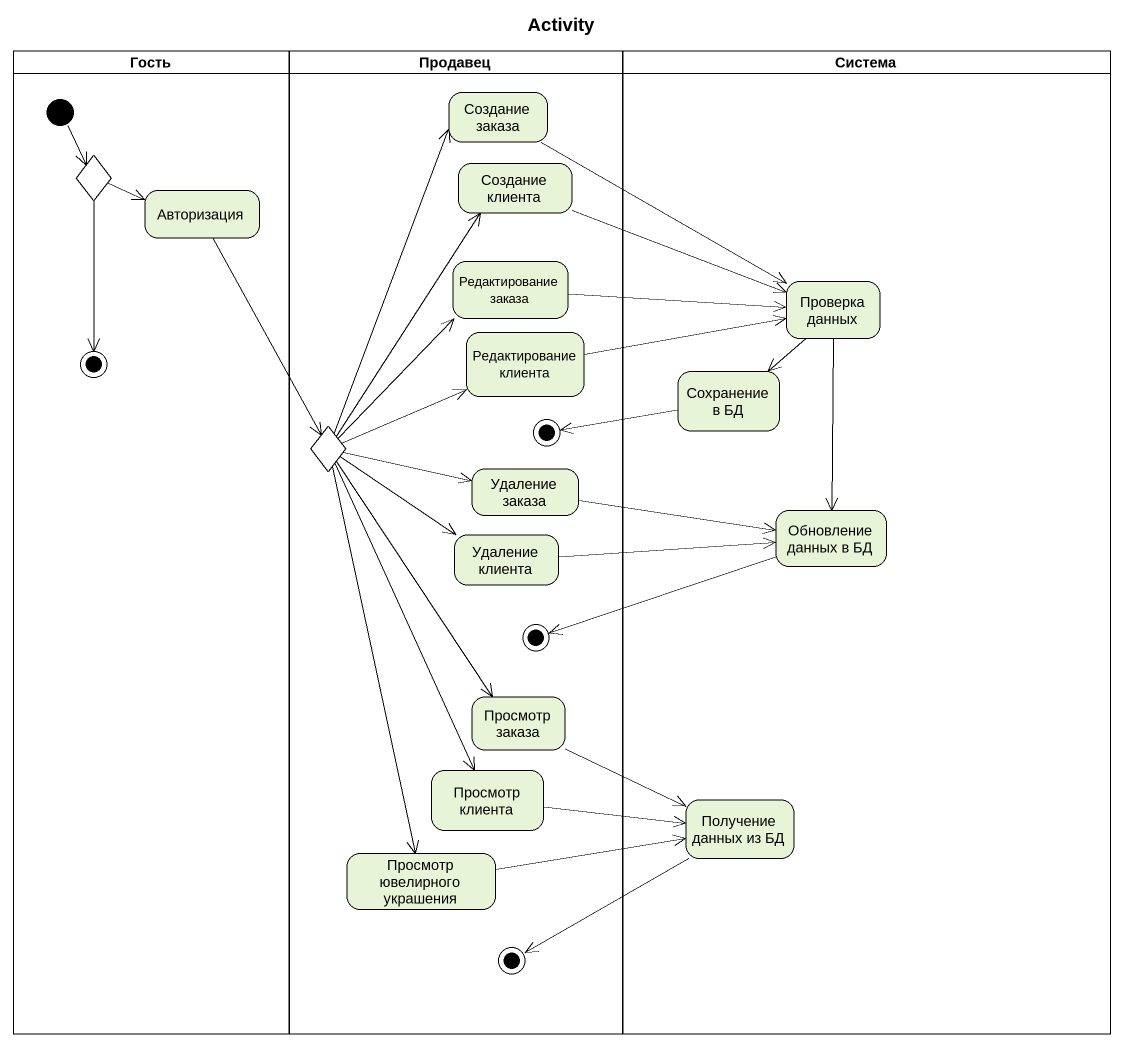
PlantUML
@startuml
title Activity
hide empty description
state Гость <<partition>> {
  state choice1 <<choice>>
  state Авторизация
  [*] --> choice1
  choice1 --> [*]
}
state Продавец <<partition>> {
  state "Создание заказа" as Создание_заказа
  state "Создание клиента" as Создание_клиента
  state "Редактирование заказа" as Редактирование_заказа
  state "Редактирование клиента" as Редактирование_клиента
  state choice2 <<choice>>
  state final2 <<end>>
  state "Удаление заказа" as Удаление_заказа
  state "Удаление клиента" as Удаление_клиента
  state final3 <<end>>
  state "Просмотр заказа" as Просмотр_заказа
  state "Просмотр клиента" as Просмотр_клиента
  state "Просмотр ювелирного украшения" as Просмотр_ювелирного
  state final4 <<end>>
}
state Система <<partition>> {
  state "Проверка данных" as Проверка_данных
  state "Сохранение в БД" as Сохранение_в_БД
  state "Обновление данных в БД" as Обновление_данных_в_БД
  state "Получение данных из БД" as Получение_данных_из_БД
}
Создание_заказа -right-> Проверка_данных
choice1 -right-> Авторизация
Авторизация --> choice2
Создание_клиента -right-> Проверка_данных
Редактирование_заказа -right-> Проверка_данных
Проверка_данных --> Сохранение_в_БД
Проверка_данных --> Обновление_данных_в_БД
Редактирование_клиента -right-> Проверка_данных
Сохранение_в_БД -left-> final2
choice2 -up-> Создание_заказа
choice2 -up-> Создание_клиента
choice2 -up-> Редактирование_заказа
choice2 -right-> Редактирование_клиента
choice2 -right-> Удаление_заказа
choice2 --> Удаление_клиента
choice2 --> Просмотр_заказа
choice2 --> Просмотр_клиента
choice2 --> Просмотр_ювелирного
Удаление_заказа -right-> Обновление_данных_в_БД
Удаление_клиента -right-> Обновление_данных_в_БД
Обновление_данных_в_БД -left-> final3
Просмотр_заказа -right-> Получение_данных_из_БД
Просмотр_клиента -right-> Получение_данных_из_БД
Просмотр_ювелирного -right-> Получение_данных_из_БД
Получение_данных_из_БД -left-> final4
@enduml
